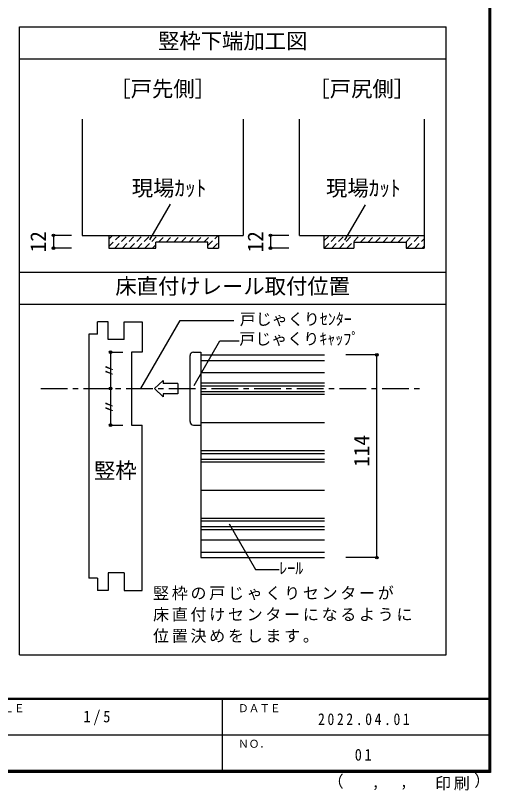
# Model space of a CAD drawing. Units: millimetres at full size, sheet at 1:5, with parts at other scales. Extents: x -973 to 977, y -718 to 696.
# Drawn here: x 531 to 977, y -718 to 8 of the extents above; entities that cross this region are included whole.
import ezdxf
from ezdxf.enums import TextEntityAlignment as Align

# ---------------------------------------------------------------- set-up
doc = ezdxf.new("R2010")
doc.units = ezdxf.units.MM
doc.header["$LTSCALE"] = 5
doc.header["$PDMODE"] = 32
doc.header["$PDSIZE"] = 2.5
doc.linetypes.add('CHAIN1', pattern=[8, 5, -1, 1, -1])
doc.linetypes.add('DASHED1', pattern=[1.8, 1.2, -0.6])
for name, color, linetype in [('0-4_枠', 3, 'Continuous'), ('0-A_文字', 7, 'Continuous'), ('0-B_寸法', 7, 'Continuous'), ('0-C_ハッチ', 4, 'DASHED1'), ('2-1_通り芯', 4, 'CHAIN1'), ('2-4_枠', 3, 'Continuous'), ('2-7_金物', 7, 'Continuous'), ('2-A_文字', 7, 'Continuous'), ('2-B_寸法', 4, 'Continuous'), ('F-1_枠', 6, 'Continuous'), ('F-A_文字', 7, 'Continuous')]:
    doc.layers.add(name, color=color, linetype=linetype)
doc.styles.add('ＭＳ ゴシック', font='')
doc.styles.get('ＭＳ ゴシック').set_extended_font_data('MS Gothic')

msp = doc.modelspace()

# ---------------------------------------------------------------- linework, layer by layer
at = {"layer": '0-4_枠'}
for p, q in [((593.813, -89.167), (593.813, -197.858)), ((744.813, -89.167), (744.813, -197.858)), ((797.463, -197.858), (797.463, -89.167)), ((914.463, -89.167), (914.463, -209.858)), ((593.813, -197.858), (744.813, -197.858)), ((721.813, -197.858), (721.813, -209.858)), ((797.463, -197.858), (914.463, -197.858)), ((820.463, -197.858), (820.463, -209.858)), ((662.813, -209.858), (662.813, -204.158)), ((711.813, -204.158), (662.813, -204.158)), ((711.813, -209.858), (711.813, -204.158)), ((711.813, -209.858), (721.813, -209.858)), ((820.463, -209.858), (848.463, -209.858)), ((848.463, -204.158), (848.463, -209.858)), ((897.463, -209.858), (914.463, -209.858))]:
    msp.add_line(p, q, dxfattribs=at)
for points in [[(618.813, -197.858), (618.813, -209.858), (662.813, -209.858)], [(848.463, -204.158), (897.463, -204.158), (897.463, -209.858)]]:
    msp.add_lwpolyline(points, dxfattribs=at)
at = {"layer": '0-A_文字', "color": 3}
for p, q in [((534.986, -590.859), (534.986, -2.5)), ((534.986, -2.5), (934.986, -2.5)), ((934.986, -590.859), (934.986, -2.5)), ((534.986, -32.5), (934.986, -32.5)), ((534.986, -232.271), (934.986, -232.271)), ((534.986, -262.271), (934.986, -262.271)), ((534.986, -590.859), (934.986, -590.859))]:
    msp.add_line(p, q, dxfattribs=at)
at = {"layer": '0-A_文字'}
for p, q in [((676.289, -168.767), (657.082, -202.036)), ((859.069, -169.231), (839.861, -202.5))]:
    msp.add_line(p, q, dxfattribs=at)
at = {"layer": '0-B_寸法', "color": 4}
for p, q in [((583.813, -197.858), (566.833, -197.858)), ((566.833, -197.858), (566.833, -209.858)), ((770.482, -197.858), (770.482, -209.858)), ((787.463, -197.858), (770.482, -197.858)), ((583.813, -209.858), (566.833, -209.858)), ((787.463, -209.858), (770.482, -209.858))]:
    msp.add_line(p, q, dxfattribs=at)
at = {"layer": '0-B_寸法'}
for p in [(566.833, -197.858), (770.482, -197.858), (566.833, -209.858), (770.482, -209.858)]:
    msp.add_point(p, dxfattribs=at)
at = {"layer": '0-C_ハッチ'}
for p, q in [((618.813, -201.347), (622.303, -197.858)), ((618.813, -208.419), (629.374, -197.858)), ((624.445, -209.858), (636.445, -197.858)), ((631.516, -209.858), (643.516, -197.858)), ((638.587, -209.858), (650.587, -197.858)), ((645.658, -209.858), (657.658, -197.858)), ((652.729, -209.858), (664.729, -197.858)), ((665.5, -204.158), (671.8, -197.858)), ((672.571, -204.158), (678.871, -197.858)), ((679.642, -204.158), (685.942, -197.858)), ((686.714, -204.158), (693.014, -197.858)), ((693.785, -204.158), (700.085, -197.858)), ((700.856, -204.158), (707.156, -197.858)), ((707.927, -204.158), (714.227, -197.858)), ((711.813, -207.342), (721.298, -197.858)), ((820.463, -203.117), (825.722, -197.858)), ((820.793, -209.858), (832.793, -197.858)), ((827.864, -209.858), (839.864, -197.858)), ((834.936, -209.858), (846.936, -197.858)), ((842.007, -209.858), (854.007, -197.858)), ((854.778, -204.158), (861.078, -197.858)), ((861.849, -204.158), (868.149, -197.858)), ((868.92, -204.158), (875.22, -197.858)), ((875.991, -204.158), (882.291, -197.858)), ((883.062, -204.158), (889.362, -197.858)), ((890.133, -204.158), (896.433, -197.858)), ((897.204, -204.158), (903.504, -197.858)), ((898.575, -209.858), (910.575, -197.858)), ((905.646, -209.858), (914.463, -201.041)), ((659.8, -209.858), (662.813, -206.845)), ((716.369, -209.858), (721.813, -204.413)), ((912.717, -209.858), (914.463, -208.112))]:
    msp.add_line(p, q, dxfattribs=at)
at = {"layer": '2-1_通り芯'}
msp.add_line((554.986, -341.368), (914.986, -341.368), dxfattribs=at)
at = {"layer": '2-4_枠'}
for p, q in [((608.32, -290.535), (608.32, -278.868)), ((618.32, -278.868), (608.32, -278.868)), ((618.32, -295.535), (618.32, -278.868)), ((633.32, -278.868), (649.986, -278.868)), ((633.32, -295.535), (633.32, -278.868)), ((649.986, -278.868), (649.986, -307.202)), ((608.32, -290.535), (599.986, -290.535)), ((599.986, -290.535), (599.986, -518.868)), ((633.32, -295.535), (618.32, -295.535)), ((639.986, -307.202), (639.986, -375.535)), ((649.986, -307.202), (639.986, -307.202)), ((639.986, -375.535), (649.986, -375.535)), ((649.986, -530.535), (649.986, -375.535)), ((618.32, -513.868), (618.32, -530.535)), ((633.32, -513.868), (618.32, -513.868)), ((633.32, -513.868), (633.32, -530.535)), ((608.32, -518.868), (599.986, -518.868)), ((608.32, -518.868), (608.32, -530.535)), ((618.32, -530.535), (608.32, -530.535)), ((633.32, -530.535), (649.986, -530.535))]:
    msp.add_line(p, q, dxfattribs=at)
at = {"layer": '2-7_金物', "color": 4}
for p, q in [((694.986, -372.202), (694.986, -310.535)), ((698.32, -307.202), (704.986, -307.202)), ((704.986, -307.202), (704.986, -375.535)), ((704.986, -314.921), (820.922, -314.921)), ((704.986, -326.368), (820.922, -326.368)), ((661.572, -341.368), (669.855, -333.776)), ((669.855, -333.776), (669.855, -336.537)), ((683.429, -336.537), (669.855, -336.537)), ((683.429, -336.537), (683.429, -346.2)), ((704.986, -335.987), (820.922, -335.987)), ((661.572, -341.368), (669.855, -348.961)), ((669.855, -346.2), (669.855, -348.961)), ((683.429, -346.2), (669.855, -346.2)), ((704.986, -346.749), (820.922, -346.749)), ((698.32, -375.535), (704.986, -375.535)), ((704.986, -399.321), (820.922, -399.321)), ((704.986, -410.083), (820.922, -410.083)), ((704.986, -462.654), (820.922, -462.654)), ((704.986, -473.416), (820.922, -473.416)), ((704.986, -483.035), (820.922, -483.035)), ((704.986, -494.483), (820.922, -494.483))]:
    msp.add_line(p, q, dxfattribs=at)
at = {"layer": '2-7_金物'}
for p, q in [((704.986, -309.702), (820.922, -309.702)), ((704.986, -338.702), (820.922, -338.702)), ((704.986, -344.035), (820.922, -344.035)), ((704.986, -373.035), (820.922, -373.035)), ((704.986, -402.035), (820.922, -402.035)), ((704.986, -407.368), (820.922, -407.368)), ((704.986, -436.368), (820.922, -436.368)), ((704.986, -465.368), (820.922, -465.368)), ((704.986, -470.702), (820.922, -470.702)), ((704.986, -499.702), (820.922, -499.702))]:
    msp.add_line(p, q, dxfattribs=at)
msp.add_lwpolyline([(704.986, -309.702), (704.986, -373.035), (704.986, -436.368), (704.986, -499.702)], dxfattribs=at)
at = {"layer": '2-7_金物', "color": 4}
for centre, start, end in [((698.32, -310.535), 90, 180), ((698.32, -372.202), 180, 270)]:
    msp.add_arc(centre, 3.333, start, end, dxfattribs=at)
at = {"layer": '2-A_文字'}
for p, q in [((648.991, -341.368), (685.791, -277.628)), ((685.791, -277.628), (735.882, -277.628)), ((698.904, -338.332), (722.99, -296.615)), ((722.99, -296.615), (741.122, -296.615)), ((731.655, -467.993), (756.389, -510.834)), ((756.389, -510.834), (778.623, -510.834))]:
    msp.add_line(p, q, dxfattribs=at)
msp.add_point((620.543, -341.368), dxfattribs=at)
at = {"layer": '2-B_寸法'}
for p, q in [((620.543, -307.202), (631.932, -307.202)), ((620.543, -307.202), (620.543, -375.535)), ((869.986, -309.702), (840.922, -309.702)), ((869.986, -499.702), (869.986, -309.702)), ((620.543, -375.535), (631.932, -375.535)), ((869.986, -499.702), (840.922, -499.702))]:
    msp.add_line(p, q, dxfattribs=at)
at = {"layer": '2-B_寸法', "color": 7}
for p in [(620.543, -307.202), (869.986, -309.702), (620.543, -375.535), (869.986, -499.702)]:
    msp.add_point(p, dxfattribs=at)
at = {"layer": 'F-1_枠'}
for p, q in [((974.986, 695.833), (974.986, -700.833)), ((975.82, 695.833), (975.82, -700.833)), ((976.653, 695.833), (976.653, -700.833)), ((976.653, -631.667), (-973.347, -631.667)), ((976.653, -632.5), (-973.347, -632.5)), ((724.986, -632.5), (724.986, -699.167)), ((1.653, -665.833), (974.986, -665.834)), ((976.653, -699.167), (-973.347, -699.167)), ((976.653, -700), (-973.347, -700)), ((976.653, -700.833), (-973.347, -700.833))]:
    msp.add_line(p, q, dxfattribs=at)

# ---------------------------------------------------------------- texts
at = {"layer": '0-A_文字', "style": 'ＭＳ ゴシック'}
for s, p in [('竪枠下端加工図', (664.986, -27.5)), ('［戸先側］', (619.313, -72.354)), ('［戸尻側］', (805.963, -72.354)), ('現場ｶｯﾄ', (640.364, -165.321)), ('現場ｶｯﾄ', (822.479, -165.321)), ('床直付けレール取付位置', (624.986, -257.271))]:
    msp.add_text(s, height=14.66, dxfattribs=at).set_placement(p, align=Align.BOTTOM_LEFT)
at = {"layer": '0-B_寸法', "style": 'ＭＳ ゴシック'}
for p in [(564.333, -213.858), (767.982, -213.858)]:
    msp.add_text('12', height=14.66, rotation=90, dxfattribs=at).set_placement(p, align=Align.BOTTOM_LEFT)
at = {"layer": '2-A_文字', "style": 'ＭＳ ゴシック'}
for s, height, p in [('戸じゃくりｾﾝﾀｰ', 11, (741.583, -285.128)), ('戸じゃくりｷｬｯﾌﾟ', 11, (741.122, -303.569)), ('竪枠', 14.66, (604.986, -429.849)), ('ﾚｰﾙ', 11, (778.623, -518.334))]:
    msp.add_text(s, height=height, dxfattribs=at).set_placement(p, align=Align.BOTTOM_LEFT)
for p in [(628.043, -331.785), (628.043, -365.952)]:
    msp.add_text('〃', height=11, rotation=90, dxfattribs=at).set_placement(p, align=Align.BOTTOM_LEFT)
at = {"layer": '2-A_文字', "char_height": 11, "attachment_point": 7, "style": 'ＭＳ ゴシック'}
for s, insert in [('\\T1.17;竪枠の戸じゃくりセンターが', (660.3, -539.667)), ('\\T1.17;床直付けセンターになるように', (660.3, -559.667)), ('\\T1.17;位置決めをします。', (660.3, -579.667))]:
    msp.add_mtext(s, dxfattribs=dict(at, insert=insert))
at = {"layer": '2-B_寸法', "color": 7, "style": 'ＭＳ ゴシック'}
msp.add_text('114', height=14.66, rotation=90, dxfattribs=at).set_placement((867.486, -414.702), align=Align.BOTTOM_LEFT)
at = {"layer": 'F-A_文字', "style": 'ＭＳ ゴシック'}
for s, height, p in [('ＳＣＡＬＥ', 7.331, (489.986, -646.667)), ('ＤＡＴＥ', 7.331, (739.986, -646.667)), ('ＮＯ．', 7.331, (739.986, -680.001)), ('（', 11, (823.992, -718.052)), ('）', 11, (961.387, -717.355)), (',', 11, (865.199, -718.052)), (',', 11, (891.686, -717.588))]:
    msp.add_text(s, height=height, dxfattribs=at).set_placement(p, align=Align.BOTTOM_LEFT)
at = {"layer": 'F-A_文字', "char_height": 11, "attachment_point": 7, "style": 'ＭＳ ゴシック'}
for s, insert in [('\\T1.38;\\W0.9;1/5', (594.986, -656.667)), ('\\T1.39;\\W0.85;2022.04.01', (814.986, -656.667)), ('\\T1.36;\\W0.9;01', (849.361, -690.001)), ('\\T1.17;印刷', (924.678, -717.82))]:
    msp.add_mtext(s, dxfattribs=dict(at, insert=insert))

doc.saveas('drawing.dxf')
